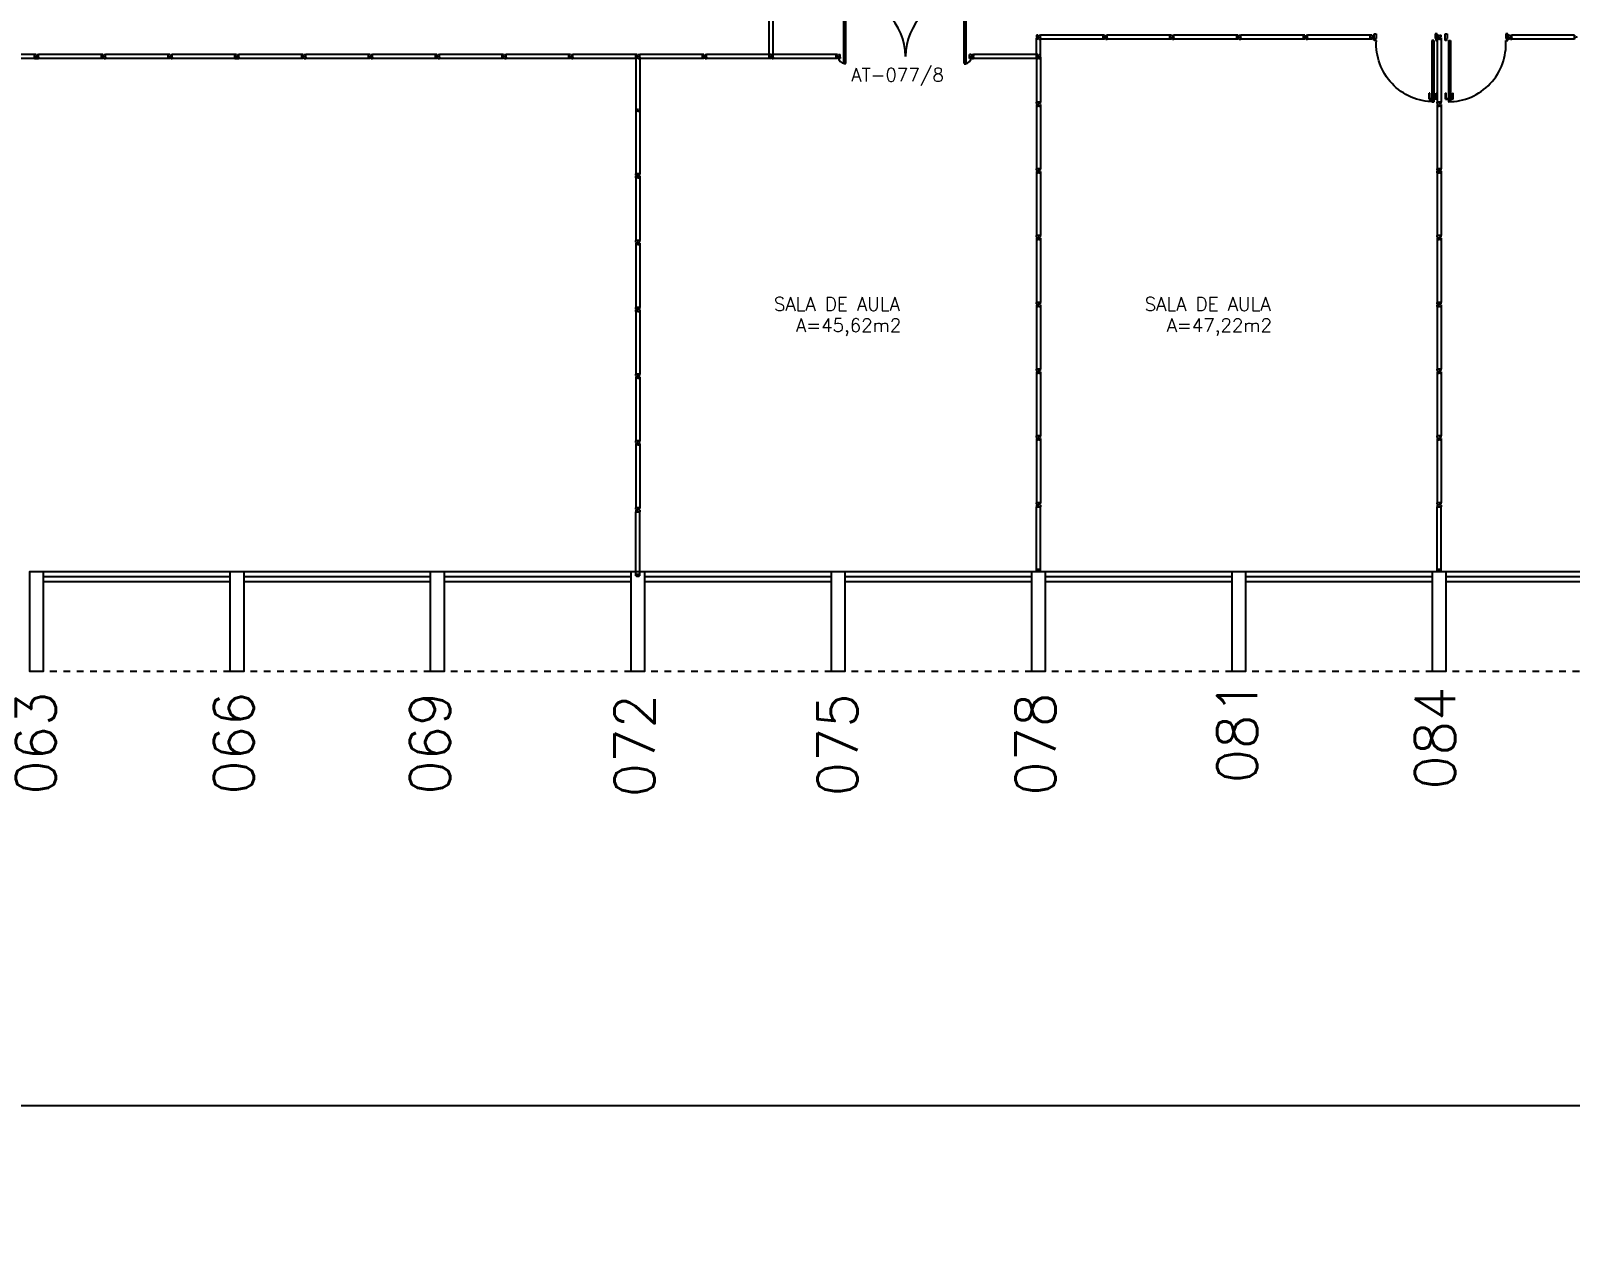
# Model space of a CAD drawing. Extents: x -250 to -5, y 354 to 449.
# Drawn here: x -173.68 to -150.63, y 356.9 to 374.99 of the extents above; entities that cross this region are included whole.
import ezdxf
from ezdxf.enums import TextEntityAlignment as Align

# ---------------------------------------------------------------- set-up
doc = ezdxf.new("R2010")
doc.units = 0
doc.header["$LTSCALE"] = 0.02
doc.header["$MEASUREMENT"] = 0
doc.header["$PDMODE"] = 98
doc.linetypes.add('HIDDEN2', pattern=[0.1875, 0.125, -0.0625])
doc.layers.get('0').update_dxf_attribs({"linetype": 'CONTINUOUS'})
doc.layers.get('DEFPOINTS').update_dxf_attribs({"linetype": 'CONTINUOUS'})
for name, color, linetype in [('DIV', 2, 'CONTINUOUS'), ('ESQ', 2, 'CONTINUOUS'), ('ESTR', 3, 'CONTINUOUS'), ('NOPILAR1', 2, 'CONTINUOUS'), ('PROJ', 1, 'HIDDEN2'), ('TEXTO', 2, 'CONTINUOUS'), ('TEXTO-CENTRO-CUSTO', 2, 'CONTINUOUS'), ('TEXTO-ENDEREÇO', 2, 'CONTINUOUS'), ('ÁREA', 2, 'CONTINUOUS')]:
    doc.layers.add(name, color=color, linetype=linetype)
doc.styles.add('1', font='romans.shx')
doc.styles.add('NOPILAR', font='simplex.shx', dxfattribs={"height": 0.6})
doc.styles.get("Standard").update_dxf_attribs({"font": 'romans.shx'})
doc.styles.add('UNB-100', font='simplex.shx', dxfattribs={"height": 0.2})
doc.styles.add('UNB-100-1', font='simplex.shx', dxfattribs={"height": 0.2})
doc.dimstyles.new('1-600', dxfattribs={"dimtxt": 1.1, "dimasz": 2.5, "dimexe": 2, "dimexo": 4, "dimgap": 0.2, "dimtad": 1, "dimdec": 0, "dimzin": 4, "dimdsep": 46, "dimlunit": 6, "dimtxsty": '1', "dimblk1": 'NONE', "dimblk2": 'NONE', "dimsah": 1, "dimcen": 0, "dimclrd": 2, "dimclre": 2, "dimclrt": 2, "dimadec": 0, "dimazin": 0, "dimtfac": 1, "dimtdec": 0, "dimtmove": 2, "dimatfit": 3, "dimldrblk": 'NONE', "dimfxl": 0, "dimtolj": 1, "dimtzin": 0, "dimarcsym": 0})

# ---------------------------------------------------------------- blocks, each defined once
blk = doc.blocks.new('DIV-TTS')
for p, q in [((-0.0051, 0), (0.0051, 0)), ((0, -0.0051), (0, 0.0051)), ((0.0205, 0.006), (0.03, 0.006)), ((0.0205, -0.006), (0.0205, 0.006)), ((0.03, 0.03), (0.97, 0.03)), ((0.03, 0.03), (0.03, -0.03)), ((0.03, 0.009), (0.03, 0.027)), ((0.03, 0.005), (0.03, -0.005)), ((0.97, 0.03), (0.97, -0.03)), ((0.9795, 0.006), (0.97, 0.006)), ((0.97, 0.005), (0.97, -0.005)), ((0.9795, -0.006), (0.9795, 0.006)), ((1.0051, 0), (0.9949, 0)), ((0.9949, 0), (1.0051, 0)), ((1, -0.0051), (1, 0.0051)), ((0.0205, -0.006), (0.03, -0.006)), ((0.03, -0.03), (0.03, -0.009)), ((0.03, -0.009), (0.03, -0.027)), ((0.03, -0.03), (0.97, -0.03)), ((0.9795, -0.006), (0.97, -0.006))]:
    blk.add_line(p, q)
blk = doc.blocks.new('DIVMT-TTS')
for p, q in [((-0.03, 0.03), (-0.03, 0.006)), ((-0.008, 0.03), (-0.03, 0.03)), ((-0.0185, 0.006), (-0.03, 0.006)), ((-0.0185, -0.006), (-0.0185, 0.006)), ((-0.008, 0.03), (-0.008, 0.02)), ((-0.008, 0.02), (0.008, 0.02)), ((-0.0051, 0), (0.0051, 0)), ((0.0051, 0), (-0.0051, 0)), ((-0.0051, 0), (0.0051, 0)), ((0, -0.0051), (0, 0.0051)), ((0, 0.0051), (0, -0.0051)), ((0.008, 0.03), (0.008, 0.02)), ((0.008, 0.03), (0.03, 0.03)), ((0.0205, 0.006), (0.03, 0.006)), ((0.0205, -0.006), (0.0205, 0.006)), ((0.0205, 0.006), (0.0205, -0.006)), ((0.0205, 0.006), (0.03, 0.006)), ((0.97, 0.03), (0.03, 0.03)), ((0.03, 0.006), (0.03, 0.03)), ((0.03, -0.03), (0.03, 0.03)), ((0.03, -0.005), (0.03, 0.005)), ((0.97, -0.03), (0.97, 0.03)), ((0.97, 0.03), (0.97, 0.009)), ((0.97, 0.009), (0.97, 0.027)), ((0.9795, 0.006), (0.97, 0.006)), ((0.97, -0.005), (0.97, 0.005)), ((0.9795, 0.006), (0.9795, -0.006)), ((1.0051, 0), (0.9949, 0)), ((1, 0.0051), (1, -0.0051)), ((-0.0185, -0.006), (-0.03, -0.006)), ((-0.03, -0.03), (-0.03, -0.006)), ((-0.008, -0.03), (-0.03, -0.03)), ((-0.008, -0.03), (-0.008, -0.02)), ((-0.008, -0.02), (0.008, -0.02)), ((0.008, -0.03), (0.008, -0.02)), ((0.008, -0.03), (0.03, -0.03)), ((0.0205, -0.006), (0.03, -0.006)), ((0.0205, -0.006), (0.03, -0.006)), ((0.03, -0.006), (0.03, -0.03)), ((0.97, -0.03), (0.03, -0.03)), ((0.9795, -0.006), (0.97, -0.006)), ((0.97, -0.009), (0.97, -0.027))]:
    blk.add_line(p, q)
blk = doc.blocks.new('MTINI-TTS')
for p, q in [((-0.03, 0.008), (-0.03, 0.03)), ((0.03, 0.03), (-0.03, 0.03)), ((-0.03, 0.008), (-0.02, 0.008)), ((-0.009, 0.03), (-0.027, 0.03)), ((-0.02, 0.008), (-0.02, 0)), ((-0.001, 0), (-0.02, 0)), ((-0.006, 0.02), (-0.006, 0.03)), ((-0.006, 0.023), (-0.006, 0.027)), ((-0.006, 0.02), (0.006, 0.02)), ((0.005, 0.03), (-0.005, 0.03)), ((0.005, 0), (-0.005, 0)), ((0.004, 0.02), (-0.004, 0.02)), ((0.02, 0), (-0.001, 0)), ((0, -0.005), (0, 0.005)), ((0.006, 0.02), (0.006, 0.03)), ((0.006, 0.023), (0.006, 0.027)), ((0.009, 0.03), (0.027, 0.03)), ((0.03, 0.008), (0.02, 0.008)), ((0.02, 0), (0.02, 0.008)), ((0.03, 0.008), (0.03, 0.03))]:
    blk.add_line(p, q)
blk = doc.blocks.new('PTDP-TTS')
at = {"color": 2}
for p, q in [((0.084, 0.9), (0.115, 0.9)), ((0.084, -0.1), (0.084, 0.9)), ((0.114, -0.1), (0.114, 0.9)), ((1.884, 0.9), (1.914, 0.9)), ((1.884, -0.1), (1.884, 0.9)), ((1.914, -0.1), (1.914, 0.9)), ((0.084, -0.1), (0.115, -0.1)), ((1.885, -0.101), (1.915, -0.101))]:
    blk.add_line(p, q, dxfattribs=at)
at = {"color": 1}
for centre, radius, start, end in [((0.114, 0.006), 0.892, 0, 90), ((1.899, 0.006), 0.892, 90, 180), ((0.098, 0), 0.098, 180, 270), ((1.896, -0.001), 0.0991, 271.7192, 0)]:
    blk.add_arc(centre, radius, start, end, dxfattribs=at)
at = {"layer": 'ESQ', "color": 1}
for p, q in [((0.044, 0.86), (0.044, 0.77)), ((0.044, 0.86), (0.084, 0.86)), ((0.054, 0.77), (0.044, 0.77)), ((0.054, 0.85), (0.054, 0.77)), ((0.054, 0.85), (0.084, 0.85)), ((0.154, 0.86), (0.114, 0.86)), ((0.144, 0.85), (0.114, 0.85)), ((0.144, 0.85), (0.144, 0.77)), ((0.144, 0.77), (0.154, 0.77)), ((0.154, 0.86), (0.154, 0.77))]:
    blk.add_line(p, q, dxfattribs=at)
blk = doc.blocks.new('MTT-TTS')
for p, q in [((-0.008, 0.03), (-0.03, 0.03)), ((-0.03, 0.03), (-0.03, 0.006)), ((-0.0185, 0.006), (-0.03, 0.006)), ((-0.0185, -0.006), (-0.0185, 0.006)), ((-0.008, 0.03), (-0.008, 0.02)), ((-0.008, 0.02), (0.008, 0.02)), ((-0.0051, 0), (0.0051, 0)), ((0, -0.0051), (0, 0.0051)), ((0.008, 0.03), (0.03, 0.03)), ((0.008, 0.03), (0.008, 0.02)), ((0.0205, -0.006), (0.0205, 0.006)), ((0.0205, 0.006), (0.03, 0.006)), ((0.03, 0.006), (0.03, 0.03)), ((-0.03, -0.03), (-0.03, -0.006)), ((-0.0185, -0.006), (-0.03, -0.006)), ((-0.008, -0.03), (-0.03, -0.03)), ((-0.008, -0.02), (0.008, -0.02)), ((-0.008, -0.03), (-0.008, -0.02)), ((0.008, -0.03), (0.008, -0.02)), ((0.008, -0.03), (0.03, -0.03)), ((0.0205, -0.006), (0.03, -0.006)), ((0.03, -0.006), (0.03, -0.03))]:
    blk.add_line(p, q)
blk = doc.blocks.new('PDV2D-TTS')
at = {"layer": 'DIV'}
for p, q in [((0.03, 0.05), (0.06, 0.05)), ((0.03, 0.035), (0.03, 0.05)), ((0.03, -0.035), (0.03, 0.035)), ((0.06, 0.05), (0.06, -0.02)), ((0.941, 0.05), (0.941, -0.02)), ((0.971, 0.05), (0.941, 0.05)), ((0.971, 0.035), (0.971, 0.05)), ((0.971, -0.035), (0.971, 0.035)), ((0.03, -0.05), (0.03, -0.035)), ((0.05, -0.05), (0.03, -0.05)), ((0.05, -0.02), (0.06, -0.02)), ((0.05, -0.02), (0.05, -0.05)), ((0.079, -0.05), (0.109, -0.05)), ((0.079, -0.05), (0.079, -0.965)), ((0.109, -0.05), (0.109, -0.965)), ((0.951, -0.02), (0.941, -0.02)), ((0.951, -0.02), (0.951, -0.05)), ((0.951, -0.05), (0.971, -0.05)), ((0.971, -0.05), (0.971, -0.035)), ((0.109, -0.965), (0.079, -0.965))]:
    blk.add_line(p, q, dxfattribs=at)
at = {"layer": 'DIV', "color": 1}
for p, q in [((0.036, -0.925), (0.036, -0.835)), ((0.046, -0.835), (0.036, -0.835)), ((0.046, -0.915), (0.046, -0.835)), ((0.046, -0.915), (0.076, -0.915)), ((0.141, -0.915), (0.111, -0.915)), ((0.141, -0.915), (0.141, -0.835)), ((0.141, -0.835), (0.151, -0.835)), ((0.151, -0.925), (0.151, -0.835)), ((0.036, -0.925), (0.076, -0.925)), ((0.151, -0.925), (0.111, -0.925))]:
    blk.add_line(p, q, dxfattribs=at)
blk.add_arc((0.076, -0.1), 0.865, 270, 3.3214, dxfattribs=at)
blk = doc.blocks.new('*D53')
at = {"color": 2, "linetype": 'ByBlock', "transparency": 16777216}
for p, q in [((-187.088, 351.649), (-187.088, 347.149)), ((-46.088, 351.649), (-46.088, 347.149)), ((-187.088, 349.149), (-46.088, 349.149))]:
    blk.add_line(p, q, dxfattribs=at)
at = {"layer": 'DEFPOINTS', "color": 0, "linetype": 'ByBlock', "transparency": 16777216}
for p in [(-187.088, 355.649), (-46.088, 355.649), (-46.088, 349.149)]:
    blk.add_point(p, dxfattribs=at)
at = {"color": 2, "linetype": 'ByBlock', "transparency": 16777216, "insert": (-116.588, 350.082), "char_height": 1.1, "attachment_point": 5, "style": '1'}
blk.add_mtext('\\A1;Biologia', dxfattribs=at)
blk = doc.blocks.new('_NONE')
at = {"color": 0, "linetype": 'ByBlock'}
blk.add_circle((0, 0), 0.25, dxfattribs=at)

msp = doc.modelspace()

# ---------------------------------------------------------------- linework, layer by layer
at = {"layer": 'DIV'}
for p, q in [((-158.626, 374.638), (-158.626, 374.862)), ((-158.566, 374.638), (-158.566, 374.862)), ((-173.602, 374.587), (-173.602, 374.578)), ((-173.602, 374.587), (-173.59, 374.587)), ((-173.59, 374.587), (-173.59, 374.578)), ((-170.602, 374.587), (-170.602, 374.578)), ((-170.602, 374.587), (-170.59, 374.587)), ((-170.59, 374.587), (-170.59, 374.578)), ((-161.604, 374.638), (-161.626, 374.638)), ((-161.626, 374.638), (-161.626, 374.614)), ((-161.614, 374.614), (-161.626, 374.614)), ((-161.614, 374.602), (-161.626, 374.602)), ((-161.626, 374.578), (-161.626, 374.602)), ((-161.614, 374.602), (-161.614, 374.614)), ((-161.604, 374.638), (-161.604, 374.628)), ((-161.604, 374.628), (-161.588, 374.628)), ((-161.604, 374.578), (-161.604, 374.588)), ((-161.604, 374.588), (-161.588, 374.588)), ((-161.601, 374.608), (-161.591, 374.608)), ((-161.591, 374.608), (-161.601, 374.608)), ((-161.601, 374.608), (-161.591, 374.608)), ((-161.596, 374.603), (-161.596, 374.613)), ((-161.596, 374.613), (-161.596, 374.603)), ((-161.588, 374.638), (-161.588, 374.628)), ((-161.588, 374.638), (-161.566, 374.638)), ((-161.588, 374.578), (-161.588, 374.588)), ((-161.575, 374.614), (-161.566, 374.614)), ((-161.575, 374.602), (-161.575, 374.614)), ((-161.575, 374.614), (-161.575, 374.602)), ((-161.575, 374.614), (-161.566, 374.614)), ((-161.575, 374.602), (-161.566, 374.602)), ((-161.575, 374.602), (-161.566, 374.602)), ((-161.566, 374.614), (-161.566, 374.638)), ((-161.566, 374.578), (-161.566, 374.638)), ((-161.566, 374.603), (-161.566, 374.613)), ((-161.566, 374.602), (-161.566, 374.578)), ((-159.626, 374.614), (-159.626, 374.638)), ((-159.604, 374.638), (-159.626, 374.638)), ((-159.626, 374.578), (-159.626, 374.638)), ((-159.616, 374.614), (-159.626, 374.614)), ((-159.616, 374.614), (-159.626, 374.614)), ((-159.626, 374.603), (-159.626, 374.613)), ((-159.626, 374.602), (-159.626, 374.578)), ((-159.616, 374.602), (-159.626, 374.602)), ((-159.616, 374.602), (-159.626, 374.602)), ((-159.616, 374.602), (-159.616, 374.614)), ((-159.616, 374.614), (-159.616, 374.602)), ((-159.604, 374.638), (-159.604, 374.628)), ((-159.588, 374.628), (-159.604, 374.628)), ((-159.604, 374.578), (-159.604, 374.588)), ((-159.588, 374.588), (-159.604, 374.588)), ((-159.591, 374.608), (-159.601, 374.608)), ((-159.601, 374.608), (-159.591, 374.608)), ((-159.591, 374.608), (-159.601, 374.608)), ((-159.596, 374.603), (-159.596, 374.613)), ((-159.596, 374.613), (-159.596, 374.603)), ((-159.588, 374.638), (-159.588, 374.628)), ((-159.588, 374.638), (-159.566, 374.638)), ((-159.588, 374.578), (-159.588, 374.588)), ((-159.577, 374.614), (-159.566, 374.614)), ((-159.577, 374.602), (-159.577, 374.614)), ((-159.577, 374.602), (-159.566, 374.602)), ((-159.566, 374.638), (-159.566, 374.614)), ((-159.566, 374.578), (-159.566, 374.602)), ((-158.626, 374.638), (-158.626, 374.614)), ((-158.604, 374.638), (-158.626, 374.638)), ((-158.614, 374.614), (-158.626, 374.614)), ((-158.614, 374.602), (-158.626, 374.602)), ((-158.626, 374.578), (-158.626, 374.602)), ((-158.614, 374.602), (-158.614, 374.614)), ((-158.604, 374.638), (-158.604, 374.628)), ((-158.604, 374.628), (-158.588, 374.628)), ((-158.604, 374.578), (-158.604, 374.588)), ((-158.604, 374.588), (-158.588, 374.588)), ((-158.602, 374.587), (-158.602, 374.578)), ((-158.602, 374.587), (-158.59, 374.587)), ((-158.601, 374.608), (-158.591, 374.608)), ((-158.591, 374.608), (-158.601, 374.608)), ((-158.601, 374.608), (-158.591, 374.608)), ((-158.596, 374.603), (-158.596, 374.613)), ((-158.596, 374.613), (-158.596, 374.603)), ((-158.59, 374.587), (-158.59, 374.578)), ((-158.588, 374.638), (-158.588, 374.628)), ((-158.588, 374.638), (-158.566, 374.638)), ((-158.588, 374.578), (-158.588, 374.588)), ((-158.575, 374.614), (-158.566, 374.614)), ((-158.575, 374.602), (-158.575, 374.614)), ((-158.575, 374.614), (-158.575, 374.602)), ((-158.575, 374.614), (-158.566, 374.614)), ((-158.575, 374.602), (-158.566, 374.602)), ((-158.575, 374.602), (-158.566, 374.602)), ((-158.566, 374.614), (-158.566, 374.638)), ((-158.566, 374.578), (-158.566, 374.638)), ((-158.566, 374.603), (-158.566, 374.613)), ((-158.566, 374.602), (-158.566, 374.578)), ((-173.626, 374.578), (-173.605, 374.578)), ((-173.566, 374.578), (-173.626, 374.578)), ((-173.605, 374.578), (-173.623, 374.578)), ((-173.591, 374.578), (-173.601, 374.578)), ((-173.587, 374.578), (-173.569, 374.578)), ((-170.626, 374.578), (-170.605, 374.578)), ((-170.566, 374.578), (-170.626, 374.578)), ((-170.605, 374.578), (-170.623, 374.578)), ((-170.591, 374.578), (-170.601, 374.578)), ((-170.587, 374.578), (-170.569, 374.578)), ((-164.626, 374.578), (-164.626, 373.792)), ((-164.566, 374.578), (-164.566, 373.792)), ((-161.604, 374.578), (-161.626, 374.578)), ((-161.588, 374.578), (-161.566, 374.578)), ((-159.604, 374.578), (-159.626, 374.578)), ((-159.588, 374.578), (-159.566, 374.578)), ((-158.626, 374.578), (-158.605, 374.578)), ((-158.566, 374.578), (-158.626, 374.578)), ((-158.626, 374.578), (-158.626, 373.927)), ((-158.604, 374.578), (-158.626, 374.578)), ((-158.605, 374.578), (-158.623, 374.578)), ((-158.591, 374.578), (-158.601, 374.578)), ((-158.588, 374.578), (-158.566, 374.578)), ((-158.587, 374.578), (-158.569, 374.578)), ((-158.566, 374.578), (-158.566, 373.927)), ((-158.602, 373.927), (-158.626, 373.927)), ((-158.626, 373.905), (-158.626, 373.927)), ((-158.566, 373.927), (-158.626, 373.927)), ((-158.626, 373.905), (-158.616, 373.905)), ((-158.626, 373.889), (-158.616, 373.889)), ((-158.626, 373.889), (-158.626, 373.867)), ((-158.616, 373.889), (-158.616, 373.905)), ((-158.602, 373.918), (-158.602, 373.927)), ((-158.602, 373.918), (-158.602, 373.927)), ((-158.59, 373.918), (-158.602, 373.918)), ((-158.602, 373.918), (-158.59, 373.918)), ((-158.591, 373.927), (-158.601, 373.927)), ((-158.591, 373.897), (-158.601, 373.897)), ((-158.601, 373.897), (-158.591, 373.897)), ((-158.596, 373.892), (-158.596, 373.902)), ((-158.596, 373.902), (-158.596, 373.892)), ((-158.596, 373.892), (-158.596, 373.902)), ((-158.59, 373.927), (-158.566, 373.927)), ((-158.59, 373.918), (-158.59, 373.927)), ((-158.59, 373.918), (-158.59, 373.927)), ((-158.566, 373.905), (-158.576, 373.905)), ((-158.576, 373.889), (-158.576, 373.905)), ((-158.566, 373.889), (-158.576, 373.889)), ((-158.566, 373.905), (-158.566, 373.927)), ((-158.566, 373.889), (-158.566, 373.867)), ((-158.626, 373.867), (-158.602, 373.867)), ((-158.602, 373.879), (-158.602, 373.867)), ((-158.59, 373.879), (-158.602, 373.879)), ((-158.59, 373.879), (-158.59, 373.867)), ((-158.566, 373.867), (-158.59, 373.867))]:
    msp.add_line(p, q, dxfattribs=at)
at = {"layer": 'ESQ', "color": 1}
for p, q in [((-173.496, 366.897), (-170.696, 366.897)), ((-173.496, 366.822), (-170.696, 366.822)), ((-173.496, 366.747), (-170.696, 366.747)), ((-170.496, 366.897), (-167.696, 366.897)), ((-170.496, 366.822), (-167.696, 366.822)), ((-170.496, 366.747), (-167.696, 366.747)), ((-167.496, 366.897), (-164.696, 366.897)), ((-167.496, 366.822), (-164.696, 366.822)), ((-167.496, 366.747), (-164.696, 366.747)), ((-164.496, 366.897), (-161.696, 366.897)), ((-164.496, 366.822), (-161.696, 366.822)), ((-164.496, 366.747), (-161.696, 366.747)), ((-161.496, 366.897), (-158.696, 366.897)), ((-161.496, 366.822), (-158.696, 366.822)), ((-161.496, 366.747), (-158.696, 366.747)), ((-158.496, 366.897), (-155.696, 366.897)), ((-158.496, 366.822), (-155.696, 366.822)), ((-158.496, 366.747), (-155.696, 366.747)), ((-155.496, 366.897), (-152.696, 366.897)), ((-155.496, 366.822), (-152.696, 366.822)), ((-155.496, 366.747), (-152.696, 366.747)), ((-152.496, 366.897), (-149.696, 366.897)), ((-152.496, 366.822), (-149.696, 366.822)), ((-152.496, 366.747), (-149.696, 366.747))]:
    msp.add_line(p, q, dxfattribs=at)
at = {"layer": 'ESTR'}
for points in [[(-173.496, 366.897), (-173.496, 365.397), (-173.696, 365.397), (-173.696, 366.897)], [(-170.496, 366.897), (-170.496, 365.397), (-170.696, 365.397), (-170.696, 366.897)], [(-167.496, 366.897), (-167.496, 365.397), (-167.696, 365.397), (-167.696, 366.897)], [(-164.496, 366.897), (-164.496, 365.397), (-164.696, 365.397), (-164.696, 366.897)], [(-161.496, 366.897), (-161.496, 365.397), (-161.696, 365.397), (-161.696, 366.897)], [(-158.496, 366.897), (-158.496, 365.397), (-158.696, 365.397), (-158.696, 366.897)], [(-155.496, 366.897), (-155.496, 365.397), (-155.696, 365.397), (-155.696, 366.897)], [(-152.496, 366.897), (-152.496, 365.397), (-152.696, 365.397), (-152.696, 366.897)]]:
    msp.add_lwpolyline(points, close=True, dxfattribs=at)
at = {"layer": 'PROJ'}
for p, q in [((-170.696, 365.397), (-173.496, 365.397)), ((-167.696, 365.397), (-170.496, 365.397)), ((-164.696, 365.397), (-167.496, 365.397)), ((-161.696, 365.397), (-164.496, 365.397)), ((-158.696, 365.397), (-161.496, 365.397)), ((-155.696, 365.397), (-158.496, 365.397)), ((-152.696, 365.397), (-155.496, 365.397)), ((-149.696, 365.397), (-152.496, 365.397))]:
    msp.add_line(p, q, dxfattribs=at)

# ---------------------------------------------------------------- block references
at = {"layer": 'DIV'}
for name, p, rotation in [('DIVMT-TTS', (-162.596, 375.608), 270), ('DIVMT-TTS', (-152.596, 373.897), 90), ('MTINI-TTS', (-173.596, 374.608), 180), ('MTINI-TTS', (-170.596, 374.608), 180), ('DIVMT-TTS', (-158.596, 372.897), 90.00000000000001), ('DIVMT-TTS', (-152.596, 372.897), 90), ('DIVMT-TTS', (-164.596, 372.822), 90), ('DIVMT-TTS', (-164.596, 371.822), 90), ('DIVMT-TTS', (-158.596, 371.897), 90.00000000000001), ('DIVMT-TTS', (-152.596, 371.897), 90), ('DIVMT-TTS', (-164.596, 370.822), 90), ('DIVMT-TTS', (-158.596, 370.897), 90.00000000000001), ('DIVMT-TTS', (-152.596, 370.897), 90), ('DIVMT-TTS', (-158.596, 369.897), 90.00000000000001), ('DIVMT-TTS', (-152.596, 369.897), 90), ('DIVMT-TTS', (-152.596, 369.897), 90), ('DIVMT-TTS', (-164.596, 369.822), 90), ('DIVMT-TTS', (-164.596, 369.822), 90), ('DIVMT-TTS', (-164.596, 368.822), 90), ('DIVMT-TTS', (-158.596, 368.897), 90.00000000000001), ('DIVMT-TTS', (-152.596, 368.897), 90), ('DIVMT-TTS', (-164.596, 367.822), 90), ('DIVMT-TTS', (-158.596, 367.897), 90.00000000000001), ('DIVMT-TTS', (-152.596, 367.897), 90.00000000000001), ('DIV-TTS', (-158.596, 366.897), 90.00000000000001), ('DIV-TTS', (-152.596, 366.897), 90.00000000000001), ('DIV-TTS', (-164.596, 366.822), 90)]:
    msp.add_blockref(name, p, dxfattribs=dict(at, rotation=rotation))
for name, p in [('DIVMT-TTS', (-158.596, 374.897)), ('DIVMT-TTS', (-157.596, 374.897)), ('DIVMT-TTS', (-156.596, 374.897)), ('DIVMT-TTS', (-155.596, 374.897)), ('DIVMT-TTS', (-154.596, 374.897)), ('MTT-TTS', (-153.596, 374.897)), ('MTT-TTS', (-152.596, 374.897)), ('MTT-TTS', (-152.596, 374.897)), ('PDV2D-TTS', (-152.536, 374.897)), ('DIVMT-TTS', (-151.536, 374.897)), ('DIVMT-TTS', (-174.596, 374.608)), ('DIVMT-TTS', (-173.596, 374.608)), ('DIVMT-TTS', (-172.596, 374.608)), ('DIVMT-TTS', (-171.596, 374.608)), ('DIVMT-TTS', (-170.596, 374.608)), ('DIVMT-TTS', (-169.596, 374.608)), ('DIVMT-TTS', (-168.596, 374.608)), ('DIVMT-TTS', (-167.596, 374.608)), ('DIVMT-TTS', (-166.596, 374.608)), ('DIVMT-TTS', (-165.596, 374.608)), ('DIVMT-TTS', (-164.596, 374.608)), ('DIVMT-TTS', (-163.596, 374.608)), ('DIVMT-TTS', (-162.596, 374.608)), ('DIVMT-TTS', (-159.596, 374.608)), ('MTT-TTS', (-164.596, 372.822)), ('MTT-TTS', (-152.596, 372.897)), ('MTT-TTS', (-152.596, 370.897)), ('MTT-TTS', (-164.596, 370.822)), ('MTINI-TTS', (-164.596, 366.822)), ('MTINI-TTS', (-158.596, 366.897)), ('MTINI-TTS', (-152.596, 366.897))]:
    msp.add_blockref(name, p, dxfattribs=at)
at = {"layer": 'DIV', "xscale": -1}
msp.add_blockref('PDV2D-TTS', (-152.596, 374.897), dxfattribs=at)
at = {"layer": 'ESQ'}
msp.add_blockref('PTDP-TTS', (-161.593, 374.603), dxfattribs=at)

# ---------------------------------------------------------------- texts
at = {"layer": 'NOPILAR1', "style": 'NOPILAR'}
for s, p in [('063', (-173.309, 363.553)), ('063', (-173.309, 363.553)), ('066', (-170.345, 363.553)), ('066', (-170.345, 363.553)), ('069', (-167.406, 363.553)), ('069', (-167.406, 363.553)), ('072', (-164.343, 363.517)), ('072', (-164.343, 363.517)), ('075', (-161.304, 363.529)), ('075', (-161.304, 363.529)), ('078', (-158.339, 363.54)), ('078', (-158.339, 363.54)), ('081', (-155.32, 363.726)), ('081', (-155.32, 363.726)), ('084', (-152.357, 363.628)), ('084', (-152.357, 363.628))]:
    msp.add_text(s, height=0.6, rotation=90, dxfattribs=at).set_placement(p)
at = {"layer": 'TEXTO'}
for p in [(-162.556, 370.803), (-157.005, 370.803)]:
    msp.add_text('SALA DE AULA', height=0.2, dxfattribs=at).set_placement(p)
at = {"layer": 'TEXTO-ENDEREÇO', "style": 'UNB-100-1'}
msp.add_text('AT-077/8', height=0.2, dxfattribs=at).set_placement((-161.4, 374.236))
at = {"layer": 'ÁREA', "style": 'UNB-100'}
for s, p in [('A=45,62m2', (-161.438, 370.485)), ('A=47,22m2', (-155.887, 370.485))]:
    msp.add_text(s, height=0.2, dxfattribs=at).set_placement(p, align=Align.CENTER)

# ---------------------------------------------------------------- dimensions: what is measured, and where the dimension line sits
at = {"layer": 'TEXTO-CENTRO-CUSTO'}
dim = msp.add_aligned_dim(p1=(-197.696, 365.397), p2=(-56.696, 365.397), distance=-6.5, text='Biologia', dimstyle='1-600', dxfattribs=at)
dim.commit()
dim.dimension.update_dxf_attribs({"geometry": '*D53', "text_midpoint": (-127.196, 359.831), "insert": (-10.608, 9.749)})

doc.saveas('drawing.dxf')
